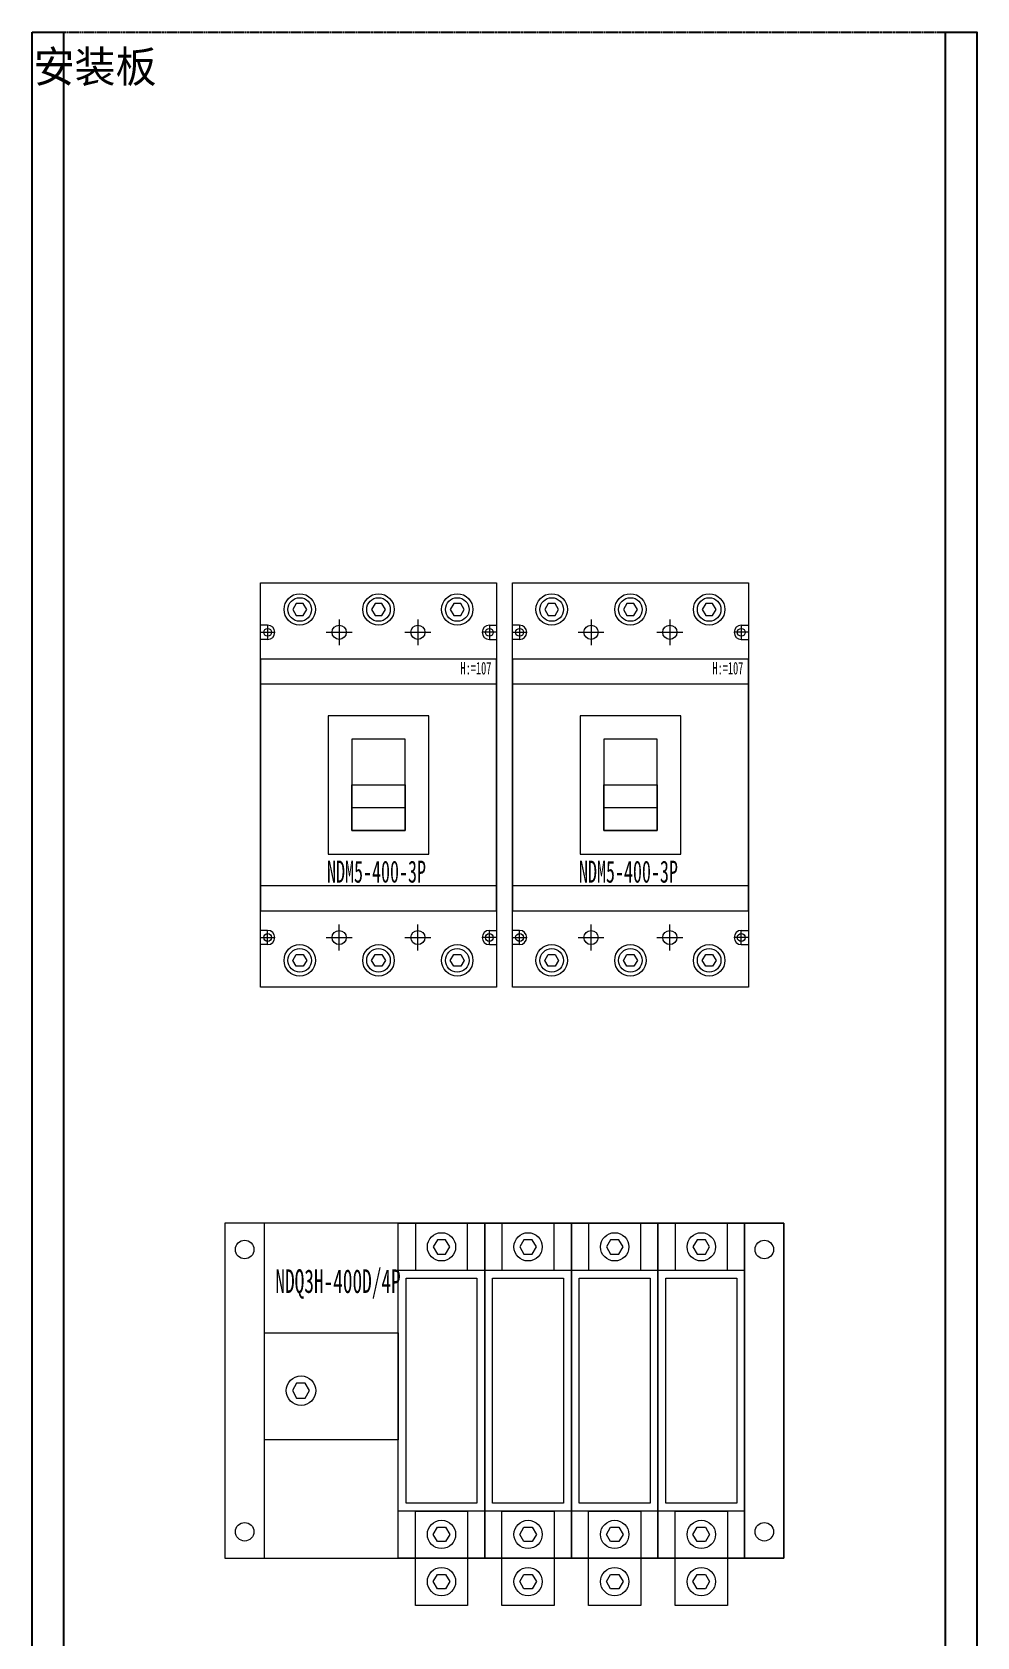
# Model space of a CAD drawing. Extents: x 395343 to 395943, y 333956 to 335956.
# Drawn here: x 395343 to 395943, y 334936 to 335956 of the extents above; entities that cross this region are included whole.
import ezdxf
from ezdxf.enums import TextEntityAlignment as Align

# ---------------------------------------------------------------- set-up
doc = ezdxf.new("R2010")
doc.units = 0
doc.header["$MEASUREMENT"] = 0
doc.linetypes.add('DASHED', pattern=[0.75, 0.5, -0.25])
doc.layers.add('布置图', color=30, linetype='Continuous')
doc.layers.add('细线', color=7, linetype='Continuous', lineweight=0)
doc.styles.add('宋', font='', dxfattribs={"width": 0.7})
doc.styles.add('宋体', font='', dxfattribs={"width": 0.8})
doc.styles.get('宋').set_extended_font_data('SimSun')
doc.styles.get('宋体').set_extended_font_data('NSimSun')

# ---------------------------------------------------------------- blocks, each defined once
blk = doc.blocks.new('Manufacturer光辉PartName双电源自动转换开关Series400ShellFrameLimitingCurrentRemarkPartTypeMinCurrent250MaxCurrent400Poles4PMinPower0MaxPower0LibType2DelFlgfalseUpdateDate')
at = {"layer": '细线'}
for points in [[(-177.5, -91.5), (177.5, -91.5), (177.5, 121.5), (-177.5, 121.5)], [(-177.5, -91.5), (-152.5, -91.5), (-152.5, 121.5), (-177.5, 121.5)], [(-12.5, -91.5), (-67.5, -91.5), (-67.5, 121.5), (-12.5, 121.5)], [(-56.6, 91.5), (-23.4, 91.5), (-23.4, 121.5), (-56.6, 121.5)], [(42.5, -91.5), (-12.5, -91.5), (-12.5, 121.5), (42.5, 121.5)], [(-1.6, 91.5), (31.6, 91.5), (31.6, 121.5), (-1.6, 121.5)], [(97.5, -91.5), (42.5, -91.5), (42.5, 121.5), (97.5, 121.5)], [(53.4, 91.5), (86.6, 91.5), (86.6, 121.5), (53.4, 121.5)], [(152.5, -91.5), (97.5, -91.5), (97.5, 121.5), (152.5, 121.5)], [(108.4, 91.5), (141.6, 91.5), (141.6, 121.5), (108.4, 121.5)], [(177.5, -91.5), (152.5, -91.5), (152.5, 121.5), (177.5, 121.5)], [(-34.7, 106.4), (-37.4, 110.9), (-42.6, 110.9), (-45.3, 106.4), (-42.6, 101.8), (-37.4, 101.8)], [(20.3, 106.4), (17.6, 110.9), (12.4, 110.9), (9.7, 106.4), (12.4, 101.8), (17.6, 101.8)], [(75.3, 106.4), (72.6, 110.9), (67.4, 110.9), (64.7, 106.4), (67.4, 101.8), (72.6, 101.8)], [(130.3, 106.4), (127.6, 110.9), (122.4, 110.9), (119.7, 106.4), (122.4, 101.8), (127.6, 101.8)], [(-67.5, 91.5), (-12.5, 91.5), (-12.5, -61.5), (-67.5, -61.5)], [(-62.5, 86.5), (-17.5, 86.5), (-17.5, -56.5), (-62.5, -56.5)], [(-12.5, 91.5), (42.5, 91.5), (42.5, -61.5), (-12.5, -61.5)], [(-7.5, 86.5), (37.5, 86.5), (37.5, -56.5), (-7.5, -56.5)], [(42.5, 91.5), (97.5, 91.5), (97.5, -61.5), (42.5, -61.5)], [(47.5, 86.5), (92.5, 86.5), (92.5, -56.5), (47.5, -56.5)], [(97.5, 91.5), (152.5, 91.5), (152.5, -61.5), (97.5, -61.5)], [(102.5, 86.5), (147.5, 86.5), (147.5, -56.5), (102.5, -56.5)], [(-152.5, 51.8), (-67.5, 51.8), (-67.5, -16.2), (-152.5, -16.2)], [(-123.8, 15), (-126.5, 19.7), (-132, 19.7), (-134.7, 15), (-132, 10.3), (-126.5, 10.3)], [(-56.6, -61.5), (-23.4, -61.5), (-23.4, -91.5), (-56.6, -91.5)], [(-1.6, -61.5), (31.6, -61.5), (31.6, -91.5), (-1.6, -91.5)], [(53.4, -61.5), (86.6, -61.5), (86.6, -91.5), (53.4, -91.5)], [(108.4, -61.5), (141.6, -61.5), (141.6, -91.5), (108.4, -91.5)], [(-34.7, -76.4), (-37.4, -80.9), (-42.6, -80.9), (-45.3, -76.4), (-42.6, -71.8), (-37.4, -71.8)], [(20.3, -76.4), (17.6, -80.9), (12.4, -80.9), (9.7, -76.4), (12.4, -71.8), (17.6, -71.8)], [(75.3, -76.4), (72.6, -80.9), (67.4, -80.9), (64.7, -76.4), (67.4, -71.8), (72.6, -71.8)], [(130.3, -76.4), (127.6, -80.9), (122.4, -80.9), (119.7, -76.4), (122.4, -71.8), (127.6, -71.8)], [(-56.6, -91.5), (-23.4, -91.5), (-23.4, -121.5), (-56.6, -121.5)], [(-1.6, -91.5), (31.6, -91.5), (31.6, -121.5), (-1.6, -121.5)], [(53.4, -91.5), (86.6, -91.5), (86.6, -121.5), (53.4, -121.5)], [(108.4, -91.5), (141.6, -91.5), (141.6, -121.5), (108.4, -121.5)], [(-34.7, -106.4), (-37.4, -110.9), (-42.6, -110.9), (-45.3, -106.4), (-42.6, -101.8), (-37.4, -101.8)], [(20.3, -106.4), (17.6, -110.9), (12.4, -110.9), (9.7, -106.4), (12.4, -101.8), (17.6, -101.8)], [(75.3, -106.4), (72.6, -110.9), (67.4, -110.9), (64.7, -106.4), (67.4, -101.8), (72.6, -101.8)], [(130.3, -106.4), (127.6, -110.9), (122.4, -110.9), (119.7, -106.4), (122.4, -101.8), (127.6, -101.8)]]:
    blk.add_lwpolyline(points, close=True, dxfattribs=at)
for centre, radius in [((-40, 106.4), 8.99), ((15, 106.4), 8.99), ((70, 106.4), 8.99), ((125, 106.4), 8.99), ((-165, 104.7), 5.89), ((165, 104.7), 5.89), ((-129.2, 15), 9.36), ((-165, -74.7), 5.89), ((-40, -76.4), 8.99), ((15, -76.4), 8.99), ((70, -76.4), 8.99), ((125, -76.4), 8.99), ((165, -74.7), 5.89), ((-40, -106.4), 8.99), ((15, -106.4), 8.99), ((70, -106.4), 8.99), ((125, -106.4), 8.99)]:
    blk.add_circle(centre, radius, dxfattribs=at)
at = {"layer": '细线', "insert": (-145.5, 92.1), "char_height": 15, "width": 73.897, "attachment_point": 1, "style": '宋体'}
blk.add_mtext('\\pxql;{\\fFangSong_GB2312|b0|i0|c134|p49;\\W0.6;NDQ3H-400D/4P}', dxfattribs=at)
blk = doc.blocks.new('Manufacturer光辉PartName塑壳断路器Series400ShellFrameLimitingCurrentRemarkPartTypeMinCurrent300MaxCurrent400Poles3PMinPower0MaxPower0LibType2DelFlgfalseUpdateDate')
at = {"layer": '细线'}
for p, q in [((-25, 105.2), (-25, 88.8)), ((25, 105.2), (25, 88.8)), ((-70.4, 101.5), (-75, 101.5)), ((-75, 97), (-65.9, 97)), ((-70.4, 92.5), (-75, 92.5)), ((-70.4, 101.5), (-70.4, 92.5)), ((-33.2, 97), (-16.8, 97)), ((16.8, 97), (33.2, 97)), ((75, 97), (65.9, 97)), ((70.4, 101.5), (70.4, 92.5)), ((70.4, 101.5), (75, 101.5)), ((70.4, 92.5), (75, 92.5)), ((-25, -105.2), (-25, -88.8)), ((25, -105.2), (25, -88.8)), ((-70.4, -92.5), (-75, -92.5)), ((-75, -97), (-65.9, -97)), ((-70.4, -101.5), (-75, -101.5)), ((-70.4, -101.5), (-70.4, -92.5)), ((-33.2, -97), (-16.8, -97)), ((16.8, -97), (33.2, -97)), ((75, -97), (65.9, -97)), ((70.4, -101.5), (70.4, -92.5)), ((70.4, -92.5), (75, -92.5)), ((70.4, -101.5), (75, -101.5))]:
    blk.add_line(p, q, dxfattribs=at)
for points in [[(-75, 128.5), (75, 128.5), (75, -128.5), (-75, -128.5)], [(-75, -80), (75, -80), (75, 80), (-75, 80)], [(-75, -64), (75, -64), (75, 64), (-75, 64)], [(-32, -44), (32, -44), (32, 44), (-32, 44)], [(-17, -29), (17, -29), (17, 29), (-17, 29)], [(-17, 0), (17, 0), (17, -29), (-17, -29)], [(17, -14.5), (-17, -14.5), (-17, 0), (17, 0)]]:
    blk.add_lwpolyline(points, close=True, dxfattribs=at)
at = {"layer": '细线', "color": 7}
for points in [[(-45.6, 111.5), (-47.8, 115.3), (-52.2, 115.3), (-54.4, 111.5), (-52.2, 107.7), (-47.8, 107.7)], [(4.4, 111.5), (2.2, 115.3), (-2.2, 115.3), (-4.4, 111.5), (-2.2, 107.7), (2.2, 107.7)], [(54.4, 111.5), (52.2, 115.3), (47.8, 115.3), (45.6, 111.5), (47.8, 107.7), (52.2, 107.7)], [(-45.6, -111.5), (-47.8, -115.3), (-52.2, -115.3), (-54.4, -111.5), (-52.2, -107.7), (-47.8, -107.7)], [(4.4, -111.5), (2.2, -115.3), (-2.2, -115.3), (-4.4, -111.5), (-2.2, -107.7), (2.2, -107.7)], [(54.4, -111.5), (52.2, -115.3), (47.8, -115.3), (45.6, -111.5), (47.8, -107.7), (52.2, -107.7)]]:
    blk.add_lwpolyline(points, close=True, dxfattribs=at)
at = {"layer": '细线'}
for centre, radius in [((-50, 111.5), 10), ((0, 111.5), 10), ((50, 111.5), 10), ((-70.4, 97), 2.5), ((-25, 97), 4.5), ((25, 97), 4.5), ((70.4, 97), 2.5), ((-70.4, -97), 2.5), ((-50, -111.5), 10), ((-25, -97), 4.5), ((0, -111.5), 10), ((25, -97), 4.5), ((50, -111.5), 10), ((70.4, -97), 2.5)]:
    blk.add_circle(centre, radius, dxfattribs=at)
at = {"layer": '细线', "color": 7}
for centre in [(-50, 111.5), (0, 111.5), (50, 111.5), (-50, -111.5), (0, -111.5), (50, -111.5)]:
    blk.add_circle(centre, 7.49, dxfattribs=at)
at = {"layer": '细线'}
for centre, start, end in [((-70.4, 97), 270, 90), ((70.4, 97), 90, 270), ((-70.4, -97), 270, 90), ((70.4, -97), 90, 270)]:
    blk.add_arc(centre, 4.53, start, end, dxfattribs=at)
at = {"layer": '细线', "color": 7, "attachment_point": 1, "style": '宋'}
for s, insert, char_height, width in [('\\pxql;{\\fFangSong_GB2312|b0|i0|c134|p49;\\W0.6;H:=107}', (52.1, 78.2), 8, 22.869), ('\\pxql;{\\fFangSong_GB2312|b0|i0|c134|p49;\\W0.6;NDM5-400-3P}', (-32.7, -48.1), 14, 68.971)]:
    blk.add_mtext(s, dxfattribs=dict(at, insert=insert, char_height=char_height, width=width))

msp = doc.modelspace()

# ---------------------------------------------------------------- linework, layer by layer
at = {"color": 2}
for points in [[(395343.4, 335956.4), (395363.4, 335956.4), (395363.4, 333956.4), (395343.4, 333956.4)], [(395923.4, 335956.4), (395943.4, 335956.4), (395943.4, 333956.4), (395923.4, 333956.4)]]:
    msp.add_lwpolyline(points, close=True, dxfattribs=at)
at = {"layer": '布置图', "linetype": 'DASHED'}
msp.add_lwpolyline([(395343.4, 335956.4), (395943.4, 335956.4), (395943.4, 333956.4), (395343.4, 333956.4)], close=True, dxfattribs=at)

# ---------------------------------------------------------------- block references
for name, p in [('Manufacturer光辉PartName塑壳断路器Series400ShellFrameLimitingCurrentRemarkPartTypeMinCurrent300MaxCurrent400Poles3PMinPower0MaxPower0LibType2DelFlgfalseUpdateDate', (395563.4, 335477.9)), ('Manufacturer光辉PartName塑壳断路器Series400ShellFrameLimitingCurrentRemarkPartTypeMinCurrent300MaxCurrent400Poles3PMinPower0MaxPower0LibType2DelFlgfalseUpdateDate', (395723.4, 335477.9)), ('Manufacturer光辉PartName双电源自动转换开关Series400ShellFrameLimitingCurrentRemarkPartTypeMinCurrent250MaxCurrent400Poles4PMinPower0MaxPower0LibType2DelFlgfalseUpdateDate', (395643.4, 335077.9))]:
    msp.add_blockref(name, p)

# ---------------------------------------------------------------- texts
at = {"color": 0}
msp.add_text('安装板', height=20, dxfattribs=at).set_placement((395344.4, 335934.4), align=Align.MIDDLE_LEFT)

doc.saveas('drawing.dxf')
